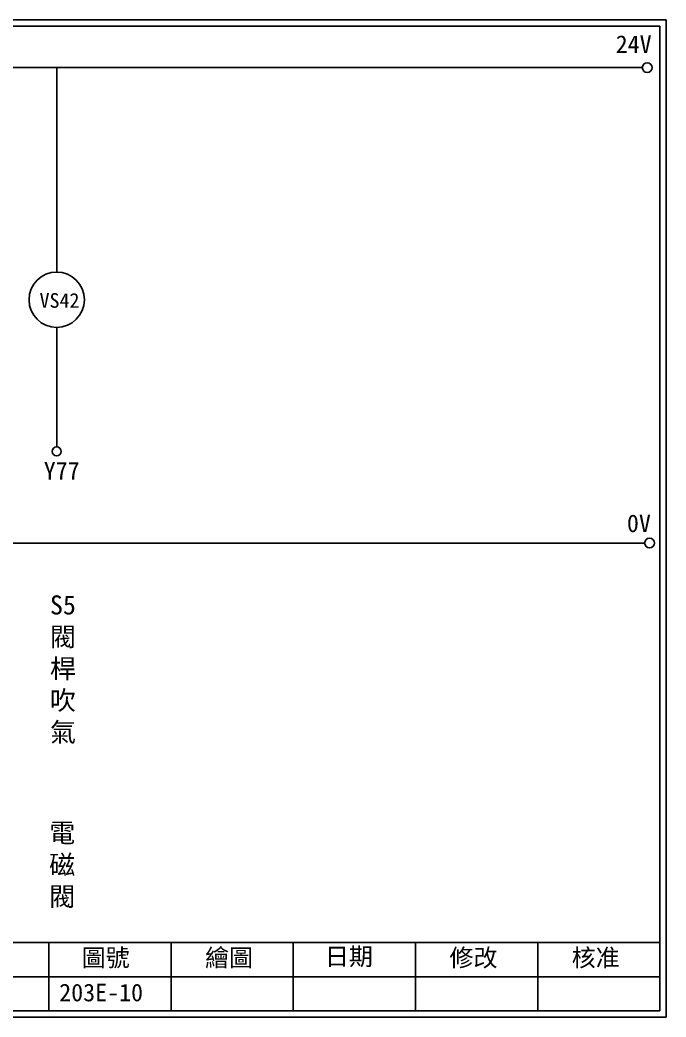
# Model space of a CAD drawing. Extents: x 926 to 1213, y 3 to 207.
# Drawn here: x 1080.6 to 1212.7, y 3 to 207 of the extents above; entities that cross this region are included whole.
import ezdxf

# ---------------------------------------------------------------- set-up
doc = ezdxf.new("R2010")
doc.units = 0
doc.layers.get('0').update_dxf_attribs({"linetype": 'CONTINUOUS'})
doc.layers.add('圖框層', color=7, linetype='CONTINUOUS')
doc.layers.add('標尺寸層', color=3, linetype='CONTINUOUS')
doc.styles.add('CNS', font='romanc.shx', dxfattribs={"bigfont": 'chineset.shx'})
doc.styles.add('STSL', font='KAIU.TTF')

msp = doc.modelspace()

# ---------------------------------------------------------------- linework, layer by layer
for centre in [(1208.88, 197.22), (1209.36, 99.96)]:
    msp.add_circle(centre, 1)
at = {"layer": '圖框層', "color": 7}
for p, q in [((1212.74, 206.97), (925.74, 206.97)), ((1212.74, 3), (1212.74, 206.97)), ((1211.49, 205.72), (926.99, 205.72)), ((1211.49, 4.25), (1211.49, 205.72)), ((926.99, 18.25), (1211.49, 18.25)), ((1086.49, 4.25), (1086.49, 18.25)), ((1111.49, 4.25), (1111.49, 18.25)), ((1136.49, 4.25), (1136.49, 18.25)), ((1161.49, 4.25), (1161.49, 18.25)), ((1186.49, 4.25), (1186.49, 18.25)), ((1061.49, 11.25), (1211.49, 11.25)), ((926.99, 4.25), (1211.49, 4.25)), ((925.74, 3), (1212.74, 3))]:
    msp.add_line(p, q, dxfattribs=at)
at = {"layer": '標尺寸層', "color": 7}
for p, q in [((930.28, 197.22), (1207.88, 197.22)), ((1088.1, 197.22), (1088.1, 155.39)), ((1088.1, 144.07), (1088.1, 119.62)), ((930.49, 99.96), (1208.36, 99.96))]:
    msp.add_line(p, q, dxfattribs=at)
for centre, radius in [((1088.1, 149.73), 5.66), ((1088.1, 118.7), 0.92)]:
    msp.add_circle(centre, radius, dxfattribs=at)

# ---------------------------------------------------------------- texts
at = {"layer": '圖框層', "color": 4, "style": 'STSL'}
for s, height, p in [('24V', 3.6, (1202.44, 200.22)), ('VS42', 3, (1084.59, 148.09)), ('Y77', 3.6, (1085.45, 112.96)), ('0V', 3.6, (1204.74, 102.2)), ('圖號', 3.6, (1093.21, 13.34)), ('繪圖', 3.6, (1118.44, 13.34)), ('日期', 3.6, (1142.96, 13.59)), ('修改', 3.6, (1168.44, 13.34)), ('核准', 3.6, (1193.44, 13.34)), ('203E-10', 3.6, (1088.61, 6.22))]:
    msp.add_text(s, height=height, dxfattribs=at).set_placement(p)
at = {"layer": '標尺寸層', "color": 7, "char_height": 3.9, "width": 2.8481, "attachment_point": 5, "style": 'CNS'}
for s, insert in [('{\\fDFKai-SB|b0|i0|c136|p65;S5閥桿吹氣}', (1089.37, 74.09)), ('{\\fDFKai-SB|b0|i0|c136|p65;電磁閥}', (1089.22, 33.95))]:
    msp.add_mtext(s, dxfattribs=dict(at, insert=insert))

doc.saveas('drawing.dxf')
